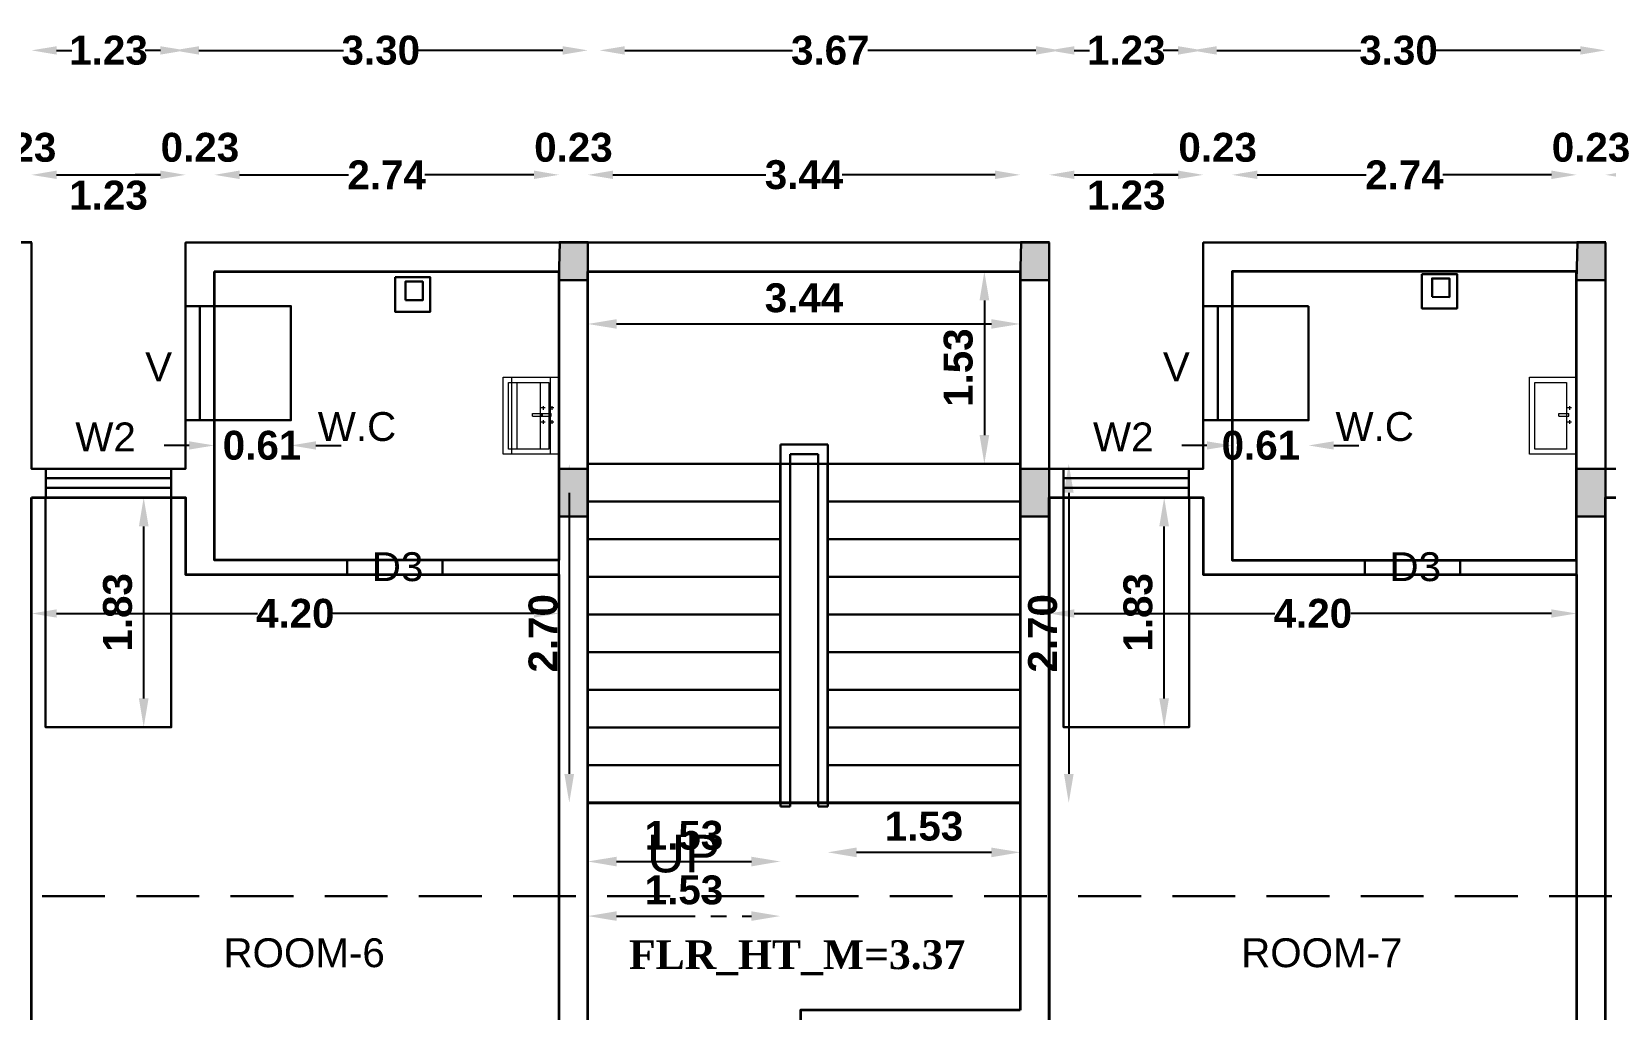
# Model space of a CAD drawing. Header units: metres. Extents: x 515 to 706, y -4 to 163.
# Drawn here: x 653.73 to 666.27, y 99.13 to 106.92 of the extents above; entities that cross this region are included whole.
import ezdxf

# ---------------------------------------------------------------- set-up
doc = ezdxf.new("R2010")
doc.units = ezdxf.units.M
doc.header["$MEASUREMENT"] = 0
doc.linetypes.add('DASHED2', pattern=[0.375, 0.25, -0.125])
doc.linetypes.add('PHANTOM2', pattern=[1.25, 0.625, -0.125, 0.125, -0.125, 0.125, -0.125])
for name, color, linetype, lineweight in [('BLK_3_FLR_1_WASH', 4, 'Continuous', 30), ('BLK_4_FLR_1_BLT_UP_AREA', 140, 'Continuous', 30), ('BLK_4_FLR_1_CARPET_AREA', 22, 'Continuous', 30), ('BLK_4_FLR_1_EXIT_WIDTH_STAIR', 4, 'Continuous', 30), ('BLK_4_FLR_1_STAIR_1', 4, 'Continuous', 30), ('BLK_4_FLR_1_STAIR_1_FLIGHT_1', 4, 'Continuous', 30), ('BLK_4_FLR_1_STAIR_1_FLIGHT_2', 4, 'Continuous', 30), ('BLK_4_FLR_1_STAIR_1_LANDING_1', 4, 'Continuous', 30), ('BLK_4_FLR_1_WATER_CLOSET', 4, 'Continuous', 30), ('furniture', 253, 'Continuous', 15)]:
    doc.layers.add(name, color=color, linetype=linetype, lineweight=lineweight)
for name, color, linetype in [('BLK_4_FLR_1_REGULAR_ROOM_2', 3, 'Continuous'), ('BLK_4_FLR_1_REGULAR_ROOM_3', 3, 'Continuous'), ('BLK_4_FLR_1_REGULAR_ROOM_4', 3, 'Continuous'), ('BLK_4_FLR_1_ROOM_2_LIGHT_VENTILATION_2', 3, 'Continuous'), ('BLK_4_FLR_1_ROOM_4_LIGHT_VENTILATION_2', 3, 'Continuous'), ('TOILET_VENTILATION', 6, 'Continuous')]:
    doc.layers.add(name, color=color, linetype=linetype)
doc.styles.add('ARIAL', font='arialbd.ttf', dxfattribs={"height": 0.23})
doc.styles.add('PDF Swiss721BT-RomanCondensed', font='arial.ttf')
doc.styles.add('tb', font='timesbd.ttf', dxfattribs={"height": 0.3})
doc.styles.add('working', font='arialbd.ttf', dxfattribs={"height": 0.23})
doc.dimstyles.new('new model', dxfattribs={"dimtxt": 0.23, "dimasz": 0.2, "dimexe": 0.1, "dimexo": 0.1, "dimgap": 0, "dimtad": 0, "dimzin": 1, "dimdsep": 46, "dimtxsty": 'working', "dimcen": 0.09, "dimse1": 1, "dimse2": 1, "dimclrd": 256, "dimclrt": 256, "dimadec": 1, "dimazin": 0, "dimtfac": 1, "dimtofl": 0, "dimtmove": 0, "dimatfit": 3, "dimfxl": 0, "dimtolj": 1, "dimtzin": 0, "dimlwd": -1, "dimlwe": -1, "dimarcsym": 0})
doc.dimstyles.new('OPEN SPACE', dxfattribs={"dimtxt": 0.23, "dimasz": 0.23, "dimexe": 0.1875, "dimexo": 0.0625, "dimgap": 0.09, "dimtad": 3, "dimzin": 0, "dimdsep": 46, "dimtxsty": 'ARIAL', "dimcen": 0.09, "dimse1": 1, "dimse2": 1, "dimclrd": 256, "dimclre": 256, "dimadec": 0, "dimazin": 0, "dimtfac": 0.5, "dimtix": 1, "dimtmove": 0, "dimatfit": 3, "dimfxl": 0, "dimtolj": 1, "dimtzin": 0, "dimarcsym": 0})

# ---------------------------------------------------------------- blocks, each defined once
blk = doc.blocks.new('*D143')
at = {"layer": 'Defpoints', "color": 0, "lineweight": 40}
for p in [(655.187, 103.823), (655.797, 103.823), (655.187, 103.622)]:
    blk.add_point(p, dxfattribs=at)
at = {"layer": 'TOILET_VENTILATION'}
for p, q in [((654.987, 103.622), (654.787, 103.622)), ((655.997, 103.622), (656.197, 103.622))]:
    blk.add_line(p, q, dxfattribs=at)
at = {"layer": 'TOILET_VENTILATION', "lineweight": 40}
for points in [[(654.987, 103.655), (654.987, 103.589), (655.187, 103.622)], [(655.997, 103.655), (655.997, 103.589), (655.797, 103.622)]]:
    blk.add_solid(points, dxfattribs=at)
at = {"layer": 'TOILET_VENTILATION', "lineweight": 35, "insert": (655.567, 103.622), "char_height": 0.23, "attachment_point": 5, "style": 'working'}
blk.add_mtext('\\A1;0.61', dxfattribs=at)
blk = doc.blocks.new('*D145')
at = {"layer": 'Defpoints', "color": 0, "lineweight": 40}
for p in [(663.291, 103.823), (663.901, 103.823), (663.901, 103.622)]:
    blk.add_point(p, dxfattribs=at)
at = {"layer": 'TOILET_VENTILATION'}
for p, q in [((663.091, 103.622), (662.891, 103.622)), ((664.101, 103.622), (664.301, 103.622))]:
    blk.add_line(p, q, dxfattribs=at)
at = {"layer": 'TOILET_VENTILATION', "lineweight": 40}
for points in [[(663.091, 103.655), (663.091, 103.589), (663.291, 103.622)], [(664.101, 103.655), (664.101, 103.589), (663.901, 103.622)]]:
    blk.add_solid(points, dxfattribs=at)
at = {"layer": 'TOILET_VENTILATION', "lineweight": 35, "insert": (663.521, 103.622), "char_height": 0.23, "attachment_point": 5, "style": 'working'}
blk.add_mtext('\\A1;0.61', dxfattribs=at)
blk = doc.blocks.new('*D146')
at = {"layer": 'BLK_4_FLR_1_STAIR_1_LANDING_1', "color": 1, "lineweight": -2}
blk.add_line((658.391, 104.59), (661.375, 104.59), dxfattribs=at)
at = {"layer": 'BLK_4_FLR_1_STAIR_1_LANDING_1', "color": 1, "lineweight": 40}
for points in [[(658.391, 104.628), (658.391, 104.552), (658.161, 104.59)], [(661.375, 104.628), (661.375, 104.552), (661.605, 104.59)]]:
    blk.add_solid(points, dxfattribs=at)
at = {"layer": 'Defpoints', "color": 0, "lineweight": 40}
for p in [(658.161, 105.008), (661.605, 105.008), (661.605, 104.59)]:
    blk.add_point(p, dxfattribs=at)
at = {"layer": 'BLK_4_FLR_1_STAIR_1_LANDING_1', "color": 1, "insert": (659.883, 104.797), "char_height": 0.23, "attachment_point": 5, "style": 'ARIAL'}
blk.add_mtext('\\A1;3.44', dxfattribs=at)
blk = doc.blocks.new('*D17')
at = {"layer": 'BLK_4_FLR_1_STAIR_1_FLIGHT_1', "color": 1, "lineweight": -2}
blk.add_line((658.014, 103.245), (658.014, 101.005), dxfattribs=at)
at = {"layer": 'BLK_4_FLR_1_STAIR_1_FLIGHT_1', "color": 1, "lineweight": 40}
for points in [[(657.975, 103.245), (658.052, 103.245), (658.014, 103.475)], [(657.975, 101.005), (658.052, 101.005), (658.014, 100.775)]]:
    blk.add_solid(points, dxfattribs=at)
at = {"layer": 'Defpoints', "color": 0, "lineweight": 40}
for p in [(658.347, 103.475), (658.014, 100.775), (658.347, 100.775)]:
    blk.add_point(p, dxfattribs=at)
at = {"layer": 'BLK_4_FLR_1_STAIR_1_FLIGHT_1', "color": 1, "insert": (657.806, 102.125), "char_height": 0.23, "attachment_point": 5, "rotation": 90, "style": 'ARIAL'}
blk.add_mtext('\\A1;2.70', dxfattribs=at)
blk = doc.blocks.new('*D147')
at = {"layer": 'BLK_4_FLR_1_STAIR_1_FLIGHT_2', "color": 1, "lineweight": -2}
blk.add_line((661.991, 103.245), (661.991, 101.005), dxfattribs=at)
at = {"layer": 'BLK_4_FLR_1_STAIR_1_FLIGHT_2', "color": 1, "lineweight": 40}
for points in [[(661.953, 103.245), (662.03, 103.245), (661.991, 103.475)], [(661.953, 101.005), (662.03, 101.005), (661.991, 100.775)]]:
    blk.add_solid(points, dxfattribs=at)
at = {"layer": 'Defpoints', "color": 0, "lineweight": 40}
for p in [(661.605, 103.475), (661.605, 100.775), (661.991, 100.775)]:
    blk.add_point(p, dxfattribs=at)
at = {"layer": 'BLK_4_FLR_1_STAIR_1_FLIGHT_2', "color": 1, "insert": (661.784, 102.125), "char_height": 0.23, "attachment_point": 5, "rotation": 90, "style": 'ARIAL'}
blk.add_mtext('\\A1;2.70', dxfattribs=at)
blk = doc.blocks.new('*D18')
at = {"layer": 'BLK_4_FLR_1_STAIR_1_FLIGHT_1', "color": 2, "lineweight": -2}
blk.add_line((658.391, 100.307), (659.464, 100.307), dxfattribs=at)
at = {"layer": 'BLK_4_FLR_1_STAIR_1_FLIGHT_1', "color": 2, "lineweight": 40}
for points in [[(658.391, 100.345), (658.391, 100.268), (658.161, 100.307)], [(659.464, 100.345), (659.464, 100.268), (659.694, 100.307)]]:
    blk.add_solid(points, dxfattribs=at)
at = {"layer": 'Defpoints', "color": 0, "lineweight": 40}
for p in [(658.161, 100.775), (659.694, 100.775), (659.694, 100.307)]:
    blk.add_point(p, dxfattribs=at)
at = {"layer": 'BLK_4_FLR_1_STAIR_1_FLIGHT_1', "color": 2, "insert": (658.927, 100.514), "char_height": 0.23, "attachment_point": 5, "style": 'ARIAL'}
blk.add_mtext('\\A1;1.53', dxfattribs=at)
blk = doc.blocks.new('*D19')
at = {"layer": 'BLK_4_FLR_1_STAIR_1_FLIGHT_2', "color": 2, "lineweight": -2}
blk.add_line((660.301, 100.38), (661.375, 100.38), dxfattribs=at)
at = {"layer": 'BLK_4_FLR_1_STAIR_1_FLIGHT_2', "color": 2, "lineweight": 40}
for points in [[(660.301, 100.418), (660.301, 100.341), (660.071, 100.38)], [(661.375, 100.418), (661.375, 100.341), (661.605, 100.38)]]:
    blk.add_solid(points, dxfattribs=at)
at = {"layer": 'Defpoints', "color": 0, "lineweight": 40}
for p in [(660.071, 100.775), (661.605, 100.775), (661.605, 100.38)]:
    blk.add_point(p, dxfattribs=at)
at = {"layer": 'BLK_4_FLR_1_STAIR_1_FLIGHT_2', "color": 2, "insert": (660.838, 100.587), "char_height": 0.23, "attachment_point": 5, "style": 'ARIAL'}
blk.add_mtext('\\A1;1.53', dxfattribs=at)
blk = doc.blocks.new('*D20')
at = {"layer": 'BLK_4_FLR_1_EXIT_WIDTH_STAIR', "color": 1, "linetype": 'PHANTOM2', "lineweight": -2}
blk.add_line((658.391, 99.872), (659.464, 99.872), dxfattribs=at)
at = {"layer": 'BLK_4_FLR_1_EXIT_WIDTH_STAIR', "color": 1, "lineweight": 40}
for points in [[(658.391, 99.91), (658.391, 99.834), (658.161, 99.872)], [(659.464, 99.91), (659.464, 99.834), (659.694, 99.872)]]:
    blk.add_solid(points, dxfattribs=at)
at = {"layer": 'Defpoints', "color": 0, "lineweight": 40}
for p in [(658.161, 100.775), (659.694, 100.775), (659.694, 99.872)]:
    blk.add_point(p, dxfattribs=at)
at = {"layer": 'BLK_4_FLR_1_EXIT_WIDTH_STAIR', "color": 1, "lineweight": 30, "insert": (658.927, 100.079), "char_height": 0.23, "attachment_point": 5, "style": 'ARIAL'}
blk.add_mtext('\\A1;1.53', dxfattribs=at)
blk = doc.blocks.new('*D21')
at = {"layer": 'BLK_4_FLR_1_STAIR_1_LANDING_1', "color": 2, "lineweight": -2}
blk.add_line((661.319, 104.778), (661.319, 103.705), dxfattribs=at)
at = {"layer": 'BLK_4_FLR_1_STAIR_1_LANDING_1', "color": 2, "lineweight": 40}
for points in [[(661.281, 104.778), (661.358, 104.778), (661.319, 105.008)], [(661.281, 103.705), (661.358, 103.705), (661.319, 103.475)]]:
    blk.add_solid(points, dxfattribs=at)
at = {"layer": 'Defpoints', "color": 0, "lineweight": 40}
for p in [(661.605, 105.008), (661.319, 103.475), (661.605, 103.475)]:
    blk.add_point(p, dxfattribs=at)
at = {"layer": 'BLK_4_FLR_1_STAIR_1_LANDING_1', "color": 2, "insert": (661.112, 104.242), "char_height": 0.23, "attachment_point": 5, "rotation": 90, "style": 'ARIAL'}
blk.add_mtext('\\A1;1.53', dxfattribs=at)
blk = doc.blocks.new('*D154')
at = {"layer": 'BLK_4_FLR_1_ROOM_2_LIGHT_VENTILATION_2', "lineweight": -2}
blk.add_line((654.625, 101.607), (654.625, 102.977), dxfattribs=at)
at = {"layer": 'BLK_4_FLR_1_ROOM_2_LIGHT_VENTILATION_2', "lineweight": 40}
for points in [[(654.587, 102.977), (654.664, 102.977), (654.625, 103.207)], [(654.587, 101.607), (654.664, 101.607), (654.625, 101.377)]]:
    blk.add_solid(points, dxfattribs=at)
at = {"layer": 'Defpoints', "color": 0, "lineweight": 40}
for p in [(654.625, 103.207), (654.844, 103.207), (654.844, 101.377)]:
    blk.add_point(p, dxfattribs=at)
at = {"layer": 'BLK_4_FLR_1_ROOM_2_LIGHT_VENTILATION_2', "color": 0, "lineweight": 30, "insert": (654.418, 102.292), "char_height": 0.23, "attachment_point": 5, "rotation": 90, "style": 'ARIAL'}
blk.add_mtext('\\A1;1.83', dxfattribs=at)
blk = doc.blocks.new('*D158')
at = {"layer": 'BLK_4_FLR_1_ROOM_4_LIGHT_VENTILATION_2', "lineweight": -2}
blk.add_line((662.751, 101.607), (662.751, 102.977), dxfattribs=at)
at = {"layer": 'BLK_4_FLR_1_ROOM_4_LIGHT_VENTILATION_2', "lineweight": 40}
for points in [[(662.712, 102.977), (662.789, 102.977), (662.751, 103.207)], [(662.712, 101.607), (662.789, 101.607), (662.751, 101.377)]]:
    blk.add_solid(points, dxfattribs=at)
at = {"layer": 'Defpoints', "color": 0, "lineweight": 40}
for p in [(662.751, 103.207), (662.95, 103.207), (662.95, 101.377)]:
    blk.add_point(p, dxfattribs=at)
at = {"layer": 'BLK_4_FLR_1_ROOM_4_LIGHT_VENTILATION_2', "color": 0, "lineweight": 30, "insert": (662.543, 102.292), "char_height": 0.23, "attachment_point": 5, "rotation": 90, "style": 'ARIAL'}
blk.add_mtext('\\A1;1.83', dxfattribs=at)
blk = doc.blocks.new('zw$B53F')
at = {"layer": 'furniture', "ltscale": 0.5}
for p, q in [((25.7, 17.98), (0, 15.69)), ((27.09, 2.29), (25.7, 17.98)), ((0, 15.69), (1.4, 0)), ((24.29, 14.4), (2.02, 12.42)), ((2.02, 12.42), (2.95, 1.86)), ((11.55, 14.34), (10.37, 14.23)), ((10.9, 14.92), (11.02, 13.65)), ((12.95, 14.23), (13.8, 14.3)), ((13.24, 10.9), (12.95, 14.23)), ((13.24, 10.9), (14.1, 10.98)), ((14.1, 10.98), (13.8, 14.3)), ((16.26, 14.76), (15.09, 14.65)), ((15.62, 15.34), (15.73, 14.06)), ((25.23, 3.84), (24.29, 14.4)), ((1.4, 0), (27.09, 2.29)), ((2.95, 1.86), (25.23, 3.84))]:
    blk.add_line(p, q, dxfattribs=at)
blk = doc.blocks.new('*D323')
for p, q in [((653.302, 105.778), (653.102, 105.778)), ((653.932, 105.778), (654.132, 105.778))]:
    blk.add_line(p, q)
at = {"lineweight": 40}
for points in [[(653.302, 105.812), (653.302, 105.745), (653.502, 105.778)], [(653.932, 105.812), (653.932, 105.745), (653.732, 105.778)]]:
    blk.add_solid(points, dxfattribs=at)
at = {"layer": 'Defpoints', "color": 0, "lineweight": 40}
for p in [(653.732, 105.778), (653.732, 105.335), (653.502, 105.105)]:
    blk.add_point(p, dxfattribs=at)
at = {"lineweight": 30, "insert": (653.617, 105.996), "char_height": 0.23, "attachment_point": 5, "style": 'working'}
blk.add_mtext('\\A1;0.23', dxfattribs=at)
blk = doc.blocks.new('*D324')
for p, q in [((658.362, 105.778), (659.58, 105.778)), ((661.405, 105.778), (660.186, 105.778))]:
    blk.add_line(p, q)
at = {"lineweight": 40}
for points in [[(658.362, 105.812), (658.362, 105.745), (658.162, 105.778)], [(661.405, 105.812), (661.405, 105.745), (661.605, 105.778)]]:
    blk.add_solid(points, dxfattribs=at)
at = {"layer": 'Defpoints', "color": 0, "lineweight": 40}
for p in [(661.605, 105.778), (658.162, 105.335), (661.605, 105.008)]:
    blk.add_point(p, dxfattribs=at)
at = {"lineweight": 30, "insert": (659.883, 105.778), "char_height": 0.23, "attachment_point": 5, "style": 'working'}
blk.add_mtext('\\A1;3.44', dxfattribs=at)
blk = doc.blocks.new('*D327')
for p, q in [((657.732, 105.778), (657.532, 105.778)), ((658.362, 105.778), (658.562, 105.778))]:
    blk.add_line(p, q)
at = {"lineweight": 40}
for points in [[(657.732, 105.812), (657.732, 105.745), (657.932, 105.778)], [(658.362, 105.812), (658.362, 105.745), (658.162, 105.778)]]:
    blk.add_solid(points, dxfattribs=at)
at = {"layer": 'Defpoints', "color": 0, "lineweight": 40}
for p in [(658.162, 105.778), (658.162, 105.335), (657.932, 105.105)]:
    blk.add_point(p, dxfattribs=at)
at = {"lineweight": 30, "insert": (658.047, 105.996), "char_height": 0.23, "attachment_point": 5, "style": 'working'}
blk.add_mtext('\\A1;0.23', dxfattribs=at)
blk = doc.blocks.new('*D328')
for p, q in [((658.455, 106.77), (659.792, 106.77)), ((661.729, 106.77), (660.391, 106.77))]:
    blk.add_line(p, q)
at = {"lineweight": 40}
for points in [[(658.455, 106.803), (658.455, 106.736), (658.255, 106.77)], [(661.729, 106.803), (661.729, 106.736), (661.929, 106.77)]]:
    blk.add_solid(points, dxfattribs=at)
at = {"layer": 'Defpoints', "color": 0, "lineweight": 40}
for p in [(661.929, 106.77), (658.255, 105.613), (661.929, 105.613)]:
    blk.add_point(p, dxfattribs=at)
at = {"lineweight": 30, "insert": (660.092, 106.77), "char_height": 0.23, "attachment_point": 5, "style": 'working'}
blk.add_mtext('\\A1;3.67', dxfattribs=at)
blk = doc.blocks.new('*D329')
blk.add_line((653.932, 105.778), (654.758, 105.778))
at = {"lineweight": 40}
for points in [[(653.932, 105.812), (653.932, 105.745), (653.732, 105.778)], [(654.758, 105.812), (654.758, 105.745), (654.958, 105.778)]]:
    blk.add_solid(points, dxfattribs=at)
at = {"layer": 'Defpoints', "color": 0, "lineweight": 40}
for p in [(654.958, 105.778), (653.732, 105.335), (654.958, 105.238)]:
    blk.add_point(p, dxfattribs=at)
at = {"lineweight": 30, "insert": (654.345, 105.615), "char_height": 0.23, "attachment_point": 5, "style": 'working'}
blk.add_mtext('\\A1;1.23', dxfattribs=at)
blk = doc.blocks.new('*D330')
for p, q in [((654.758, 105.778), (654.558, 105.778)), ((655.388, 105.778), (655.588, 105.778))]:
    blk.add_line(p, q)
at = {"lineweight": 40}
for points in [[(654.758, 105.812), (654.758, 105.745), (654.958, 105.778)], [(655.388, 105.812), (655.388, 105.745), (655.188, 105.778)]]:
    blk.add_solid(points, dxfattribs=at)
at = {"layer": 'Defpoints', "color": 0, "lineweight": 40}
for p in [(655.188, 105.778), (654.958, 105.335), (655.188, 105.105)]:
    blk.add_point(p, dxfattribs=at)
at = {"lineweight": 30, "insert": (655.073, 105.996), "char_height": 0.23, "attachment_point": 5, "style": 'working'}
blk.add_mtext('\\A1;0.23', dxfattribs=at)
blk = doc.blocks.new('*D331')
for p, q in [((655.388, 105.778), (656.255, 105.778)), ((657.732, 105.778), (656.865, 105.778))]:
    blk.add_line(p, q)
at = {"lineweight": 40}
for points in [[(655.388, 105.812), (655.388, 105.745), (655.188, 105.778)], [(657.732, 105.812), (657.732, 105.745), (657.932, 105.778)]]:
    blk.add_solid(points, dxfattribs=at)
at = {"layer": 'Defpoints', "color": 0, "lineweight": 40}
for p in [(657.932, 105.778), (657.932, 105.105), (655.188, 105.008)]:
    blk.add_point(p, dxfattribs=at)
at = {"lineweight": 30, "insert": (656.56, 105.778), "char_height": 0.23, "attachment_point": 5, "style": 'working'}
blk.add_mtext('\\A1;2.74', dxfattribs=at)
blk = doc.blocks.new('*D332')
for p, q in [((653.932, 106.77), (654.052, 106.77)), ((654.758, 106.77), (654.638, 106.77))]:
    blk.add_line(p, q)
at = {"lineweight": 40}
for points in [[(653.932, 106.803), (653.932, 106.736), (653.732, 106.77)], [(654.758, 106.803), (654.758, 106.736), (654.958, 106.77)]]:
    blk.add_solid(points, dxfattribs=at)
at = {"layer": 'Defpoints', "color": 0, "lineweight": 40}
for p in [(653.732, 106.77), (653.732, 103.811), (654.958, 103.811)]:
    blk.add_point(p, dxfattribs=at)
at = {"lineweight": 30, "insert": (654.345, 106.77), "char_height": 0.23, "attachment_point": 5, "style": 'working'}
blk.add_mtext('\\A1;1.23', dxfattribs=at)
blk = doc.blocks.new('*D333')
for p, q in [((655.065, 106.77), (656.215, 106.77)), ((657.962, 106.77), (656.812, 106.77))]:
    blk.add_line(p, q)
at = {"lineweight": 40}
for points in [[(655.065, 106.803), (655.065, 106.736), (654.865, 106.77)], [(657.962, 106.803), (657.962, 106.736), (658.162, 106.77)]]:
    blk.add_solid(points, dxfattribs=at)
at = {"layer": 'Defpoints', "color": 0, "lineweight": 40}
for p in [(658.162, 106.77), (654.865, 105.613), (658.162, 105.613)]:
    blk.add_point(p, dxfattribs=at)
at = {"lineweight": 30, "insert": (656.513, 106.77), "char_height": 0.23, "attachment_point": 5, "style": 'working'}
blk.add_mtext('\\A1;3.30', dxfattribs=at)
blk = doc.blocks.new('*D687')
for p, q in [((653.932, 102.283), (655.53, 102.283)), ((657.732, 102.283), (656.133, 102.283))]:
    blk.add_line(p, q)
at = {"lineweight": 40}
for points in [[(653.932, 102.316), (653.932, 102.25), (653.732, 102.283)], [(657.732, 102.316), (657.732, 102.25), (657.932, 102.283)]]:
    blk.add_solid(points, dxfattribs=at)
at = {"layer": 'Defpoints', "color": 0, "lineweight": 40}
for p in [(653.732, 102.593), (657.932, 102.593), (653.732, 102.283)]:
    blk.add_point(p, dxfattribs=at)
at = {"lineweight": 30, "insert": (655.832, 102.283), "char_height": 0.23, "attachment_point": 5, "rotation": 0, "style": 'working'}
blk.add_mtext('\\A1;4.20', dxfattribs=at)
blk = doc.blocks.new('*D334')
blk.add_line((662.035, 105.778), (662.862, 105.778))
at = {"lineweight": 40}
for points in [[(662.035, 105.812), (662.035, 105.745), (661.835, 105.778)], [(662.862, 105.812), (662.862, 105.745), (663.062, 105.778)]]:
    blk.add_solid(points, dxfattribs=at)
at = {"layer": 'Defpoints', "color": 0, "lineweight": 40}
for p in [(663.062, 105.778), (661.835, 105.335), (663.062, 105.238)]:
    blk.add_point(p, dxfattribs=at)
at = {"lineweight": 30, "insert": (662.449, 105.615), "char_height": 0.23, "attachment_point": 5, "style": 'working'}
blk.add_mtext('\\A1;1.23', dxfattribs=at)
blk = doc.blocks.new('*D335')
for p, q in [((662.862, 105.778), (662.662, 105.778)), ((663.492, 105.778), (663.692, 105.778))]:
    blk.add_line(p, q)
at = {"lineweight": 40}
for points in [[(662.862, 105.812), (662.862, 105.745), (663.062, 105.778)], [(663.492, 105.812), (663.492, 105.745), (663.292, 105.778)]]:
    blk.add_solid(points, dxfattribs=at)
at = {"layer": 'Defpoints', "color": 0, "lineweight": 40}
for p in [(663.292, 105.778), (663.062, 105.335), (663.292, 105.105)]:
    blk.add_point(p, dxfattribs=at)
at = {"lineweight": 30, "insert": (663.177, 105.996), "char_height": 0.23, "attachment_point": 5, "style": 'working'}
blk.add_mtext('\\A1;0.23', dxfattribs=at)
blk = doc.blocks.new('*D336')
for p, q in [((663.492, 105.778), (664.359, 105.778)), ((665.835, 105.778), (664.969, 105.778))]:
    blk.add_line(p, q)
at = {"lineweight": 40}
for points in [[(663.492, 105.812), (663.492, 105.745), (663.292, 105.778)], [(665.835, 105.812), (665.835, 105.745), (666.035, 105.778)]]:
    blk.add_solid(points, dxfattribs=at)
at = {"layer": 'Defpoints', "color": 0, "lineweight": 40}
for p in [(666.035, 105.778), (666.035, 105.105), (663.292, 105.008)]:
    blk.add_point(p, dxfattribs=at)
at = {"lineweight": 30, "insert": (664.664, 105.778), "char_height": 0.23, "attachment_point": 5, "style": 'working'}
blk.add_mtext('\\A1;2.74', dxfattribs=at)
blk = doc.blocks.new('*D337')
for p, q in [((665.835, 105.778), (665.635, 105.778)), ((666.465, 105.778), (666.665, 105.778))]:
    blk.add_line(p, q)
at = {"lineweight": 40}
for points in [[(665.835, 105.812), (665.835, 105.745), (666.035, 105.778)], [(666.465, 105.812), (666.465, 105.745), (666.265, 105.778)]]:
    blk.add_solid(points, dxfattribs=at)
at = {"layer": 'Defpoints', "color": 0, "lineweight": 40}
for p in [(666.265, 105.778), (666.265, 105.335), (666.035, 105.105)]:
    blk.add_point(p, dxfattribs=at)
at = {"lineweight": 30, "insert": (666.15, 105.996), "char_height": 0.23, "attachment_point": 5, "style": 'working'}
blk.add_mtext('\\A1;0.23', dxfattribs=at)
blk = doc.blocks.new('*D338')
for p, q in [((662.035, 106.77), (662.156, 106.77)), ((662.862, 106.77), (662.742, 106.77))]:
    blk.add_line(p, q)
at = {"lineweight": 40}
for points in [[(662.035, 106.803), (662.035, 106.736), (661.835, 106.77)], [(662.862, 106.803), (662.862, 106.736), (663.062, 106.77)]]:
    blk.add_solid(points, dxfattribs=at)
at = {"layer": 'Defpoints', "color": 0, "lineweight": 40}
for p in [(661.835, 106.77), (661.835, 103.811), (663.062, 103.811)]:
    blk.add_point(p, dxfattribs=at)
at = {"lineweight": 30, "insert": (662.449, 106.77), "char_height": 0.23, "attachment_point": 5, "style": 'working'}
blk.add_mtext('\\A1;1.23', dxfattribs=at)
blk = doc.blocks.new('*D339')
for p, q in [((663.169, 106.77), (664.318, 106.77)), ((666.065, 106.77), (664.916, 106.77))]:
    blk.add_line(p, q)
at = {"lineweight": 40}
for points in [[(663.169, 106.803), (663.169, 106.736), (662.969, 106.77)], [(666.065, 106.803), (666.065, 106.736), (666.265, 106.77)]]:
    blk.add_solid(points, dxfattribs=at)
at = {"layer": 'Defpoints', "color": 0, "lineweight": 40}
for p in [(666.265, 106.77), (662.969, 105.613), (666.265, 105.613)]:
    blk.add_point(p, dxfattribs=at)
at = {"lineweight": 30, "insert": (664.617, 106.77), "char_height": 0.23, "attachment_point": 5, "style": 'working'}
blk.add_mtext('\\A1;3.30', dxfattribs=at)
blk = doc.blocks.new('*D688')
for p, q in [((662.035, 102.283), (663.633, 102.283)), ((665.835, 102.283), (664.237, 102.283))]:
    blk.add_line(p, q)
at = {"lineweight": 40}
for points in [[(662.035, 102.316), (662.035, 102.25), (661.835, 102.283)], [(665.835, 102.316), (665.835, 102.25), (666.035, 102.283)]]:
    blk.add_solid(points, dxfattribs=at)
at = {"layer": 'Defpoints', "color": 0, "lineweight": 40}
for p in [(661.835, 102.593), (666.035, 102.593), (661.835, 102.283)]:
    blk.add_point(p, dxfattribs=at)
at = {"lineweight": 30, "insert": (663.935, 102.283), "char_height": 0.23, "attachment_point": 5, "rotation": 0, "style": 'working'}
blk.add_mtext('\\A1;4.20', dxfattribs=at)
blk = doc.blocks.new('*D340')
blk.add_line((666.465, 105.778), (667.292, 105.778))
at = {"lineweight": 40}
for points in [[(666.465, 105.812), (666.465, 105.745), (666.265, 105.778)], [(667.292, 105.812), (667.292, 105.745), (667.492, 105.778)]]:
    blk.add_solid(points, dxfattribs=at)
at = {"layer": 'Defpoints', "color": 0, "lineweight": 40}
for p in [(667.492, 105.778), (666.265, 105.335), (667.492, 105.238)]:
    blk.add_point(p, dxfattribs=at)
at = {"lineweight": 30, "insert": (666.879, 105.615), "char_height": 0.23, "attachment_point": 5, "style": 'working'}
blk.add_mtext('\\A1;1.23', dxfattribs=at)

msp = doc.modelspace()

# ---------------------------------------------------------------- hatches: boundary and pattern name
at = {"lineweight": 30}
h = msp.add_hatch(color=256, dxfattribs=at)
h.dxf.hatch_style = 1
h.paths.add_polyline_path([(658.16156, 105.23844), (658.16156, 104.93844), (657.93156, 104.93844), (657.93794, 105.23844)])
h = msp.add_hatch(color=256, dxfattribs=at)
h.dxf.hatch_style = 1
h.paths.add_polyline_path([(661.83525, 105.23844), (661.83525, 104.93844), (661.60525, 104.93844), (661.61164, 105.23844)])
h = msp.add_hatch(color=256, dxfattribs=at)
h.dxf.hatch_style = 1
h.paths.add_polyline_path([(666.26525, 105.23844), (666.26525, 104.93844), (666.03525, 104.93844), (666.04164, 105.23844)])
h = msp.add_hatch(color=256, dxfattribs=at)
h.dxf.hatch_style = 1
h.paths.add_polyline_path([(658.16156, 103.43677), (658.16156, 103.05677), (657.93156, 103.05677), (657.93156, 103.43677)])
h = msp.add_hatch(color=256, dxfattribs=at)
h.dxf.hatch_style = 1
h.paths.add_polyline_path([(661.83525, 103.43677), (661.83525, 103.05677), (661.60525, 103.05677), (661.60525, 103.43677)])
h = msp.add_hatch(color=256, dxfattribs=at)
h.dxf.hatch_style = 1
h.paths.add_polyline_path([(666.26525, 103.43677), (666.26525, 103.05677), (666.03525, 103.05677), (666.03525, 103.43677)])

# ---------------------------------------------------------------- linework, layer by layer
at = {"lineweight": 30, "ltscale": 0.125}
for p, q in [((653.50345, 105.24177), (653.73345, 105.24177)), ((653.73345, 105.24177), (653.50345, 105.24177)), ((653.73156, 105.23844), (653.73156, 103.43677)), ((658.16156, 105.23844), (654.95822, 105.23844)), ((654.95822, 105.23844), (654.95822, 103.43677)), ((657.93345, 105.24177), (658.16345, 105.24177)), ((658.16345, 105.24177), (657.93345, 105.24177)), ((661.60715, 105.24177), (661.83715, 105.24177)), ((661.83715, 105.24177), (661.60715, 105.24177)), ((661.83525, 105.23844), (661.83525, 97.40344)), ((661.83525, 105.23844), (661.83525, 103.43677)), ((666.26525, 105.23844), (663.06192, 105.23844)), ((663.06192, 105.23844), (663.06192, 103.43677)), ((666.03715, 105.24177), (666.26715, 105.24177)), ((666.26715, 105.24177), (666.03715, 105.24177)), ((666.26525, 105.23844), (666.26525, 103.43677)), ((666.26525, 105.23844), (666.26525, 103.43677)), ((666.26525, 105.23844), (666.26525, 103.43677)), ((657.93156, 105.00844), (655.18822, 105.00844)), ((655.18822, 105.00844), (655.18822, 103.20677)), ((657.93156, 105.00844), (657.93156, 102.70844)), ((657.93156, 105.00844), (657.93156, 102.70844)), ((657.93156, 105.00844), (657.93156, 97.40344)), ((658.16156, 105.00844), (658.16156, 97.17344)), ((661.60525, 105.00844), (661.60525, 99.13233)), ((666.03525, 105.00844), (663.29192, 105.00844)), ((663.29192, 105.00844), (663.29192, 103.20677)), ((666.03525, 105.00844), (666.03525, 102.70844)), ((666.03525, 105.00844), (666.03525, 97.40344)), ((655.18822, 104.73265), (654.95822, 104.73265)), ((655.07322, 104.73265), (655.07322, 103.82265)), ((663.29192, 104.73265), (663.06192, 104.73265)), ((663.17692, 104.73265), (663.17692, 103.82265)), ((655.18822, 103.82265), (654.95822, 103.82265)), ((663.29192, 103.82265), (663.06192, 103.82265)), ((654.95822, 103.43677), (653.73156, 103.43677)), ((653.84489, 103.20677), (653.84489, 103.43677)), ((653.84489, 103.20677), (653.84489, 103.43677)), ((654.84489, 103.20677), (654.84489, 103.43677)), ((663.06192, 103.43677), (661.83525, 103.43677)), ((661.94859, 103.20677), (661.94859, 103.43677)), ((662.94859, 103.20677), (662.94859, 103.43677)), ((654.84489, 103.3601), (653.84489, 103.3601)), ((654.84489, 103.28344), (653.84489, 103.28344)), ((662.94859, 103.3601), (661.94859, 103.3601)), ((662.94859, 103.28344), (661.94859, 103.28344)), ((653.73156, 103.20677), (653.73156, 97.40344)), ((654.95822, 103.20677), (653.73156, 103.20677)), ((654.95822, 103.20677), (654.95822, 102.59344)), ((661.83525, 103.20677), (661.83525, 97.68677)), ((663.06192, 103.20677), (661.83525, 103.20677)), ((663.06192, 103.20677), (663.06192, 102.59344)), ((656.24489, 102.70844), (655.18822, 102.70844)), ((656.24489, 102.70844), (656.24489, 102.59344)), ((657.93156, 102.70844), (657.00489, 102.70844)), ((657.00489, 102.70844), (657.00489, 102.59344)), ((664.34859, 102.70844), (663.29192, 102.70844)), ((664.34859, 102.70844), (664.34859, 102.59344)), ((666.03525, 102.70844), (665.10859, 102.70844)), ((665.10859, 102.70844), (665.10859, 102.59344)), ((656.24489, 102.59344), (654.95822, 102.59344)), ((657.93156, 102.59344), (657.00489, 102.59344)), ((657.93156, 102.59344), (657.93156, 97.40344)), ((657.93156, 102.59344), (657.93156, 97.40344)), ((664.34859, 102.59344), (663.06192, 102.59344)), ((666.03525, 102.59344), (665.10859, 102.59344)), ((666.03525, 102.59344), (666.03525, 97.40344))]:
    msp.add_line(p, q, dxfattribs=at)
at = {"lineweight": 30}
for p, q in [((658.16156, 105.23844), (661.83525, 105.23844)), ((658.16156, 105.00844), (661.60525, 105.00844)), ((659.69489, 103.62844), (659.69489, 100.74492)), ((659.69489, 103.62844), (660.07192, 103.62844)), ((659.77156, 103.55177), (659.77156, 100.74492)), ((659.77156, 103.55177), (659.99525, 103.55177)), ((659.99525, 103.55177), (659.99525, 100.74492)), ((660.07192, 103.62844), (660.07192, 100.74492)), ((658.16156, 103.4751), (659.69489, 103.4751)), ((660.07192, 103.4751), (661.60525, 103.4751)), ((655.18822, 103.20677), (655.18822, 102.70844)), ((658.16156, 103.1751), (659.69489, 103.1751)), ((660.07192, 103.1751), (661.60525, 103.1751)), ((663.29192, 103.20677), (663.29192, 102.70844)), ((658.16156, 102.8751), (659.69489, 102.8751)), ((660.07192, 102.8751), (661.60525, 102.8751)), ((658.16156, 102.5751), (659.69489, 102.5751)), ((660.07192, 102.5751), (661.60525, 102.5751)), ((658.16156, 102.2751), (659.69489, 102.2751)), ((660.07192, 102.2751), (661.60525, 102.2751)), ((658.16156, 101.9751), (659.69489, 101.9751)), ((660.07192, 101.9751), (661.60525, 101.9751)), ((658.16156, 101.6751), (659.69489, 101.6751)), ((660.07192, 101.6751), (661.60525, 101.6751)), ((658.16156, 101.3751), (659.69489, 101.3751)), ((660.07192, 101.3751), (661.60525, 101.3751)), ((658.16156, 101.0751), (659.69489, 101.0751)), ((660.07192, 101.0751), (661.60525, 101.0751)), ((658.16156, 100.7751), (659.69489, 100.7751)), ((660.07192, 100.7751), (661.60525, 100.7751)), ((659.77156, 100.74492), (659.69489, 100.74492)), ((659.99525, 100.74492), (660.07192, 100.74492))]:
    msp.add_line(p, q, dxfattribs=at)
at = {"linetype": 'DASHED2', "lineweight": 30, "ltscale": 2}
msp.add_line((647.8167, 100.03111), (673.43918, 100.03111), dxfattribs=at)
at = {"lineweight": 30}
for points in [[(658.16156, 105.23844), (658.16156, 104.93844), (657.93156, 104.93844), (657.93794, 105.23844)], [(661.83525, 105.23844), (661.83525, 104.93844), (661.60525, 104.93844), (661.61164, 105.23844)], [(666.26525, 105.23844), (666.26525, 104.93844), (666.03525, 104.93844), (666.04164, 105.23844)], [(658.16156, 103.43677), (658.16156, 103.05677), (657.93156, 103.05677), (657.93156, 103.43677)], [(661.83525, 103.43677), (661.83525, 103.05677), (661.60525, 103.05677), (661.60525, 103.43677)], [(666.26525, 103.43677), (666.26525, 103.05677), (666.03525, 103.05677), (666.03525, 103.43677)]]:
    msp.add_lwpolyline(points, close=True, dxfattribs=at)
at = {"layer": 'BLK_3_FLR_1_WASH', "color": 55, "lineweight": 30}
for points in [[(656.62724, 104.96185), (656.90747, 104.96185), (656.90747, 104.68788), (656.62724, 104.68788)], [(664.80287, 104.98764), (665.08309, 104.98764), (665.08309, 104.71368), (664.80287, 104.71368)]]:
    msp.add_lwpolyline(points, close=True, dxfattribs=at)
at = {"layer": 'BLK_3_FLR_1_WASH', "color": 60, "lineweight": 30}
for points in [[(656.70855, 104.77901), (656.84655, 104.77858), (656.84702, 104.9271), (656.70901, 104.92753)], [(664.88417, 104.80481), (665.02218, 104.80438), (665.02264, 104.95289), (664.88464, 104.95332)]]:
    msp.add_lwpolyline(points, close=True, dxfattribs=at)
at = {"layer": 'BLK_4_FLR_1_BLT_UP_AREA', "color": 14, "lineweight": 30}
msp.add_lwpolyline([(670.69504, 105.23845), (670.69504, 95.42345), (649.06945, 95.42345), (649.07134, 103.43679), (650.52801, 103.43679), (650.52801, 105.23845), (653.73134, 105.23845), (653.73134, 103.43679), (654.95801, 103.43679), (654.95801, 105.23845), (661.83504, 105.23845), (661.83504, 103.43679), (663.06171, 103.43679), (663.06171, 105.23845), (666.26504, 105.23845), (666.26504, 103.43679), (667.49171, 103.43679), (667.49171, 105.23845)], close=True, dxfattribs=at)
at = {"layer": 'BLK_4_FLR_1_CARPET_AREA', "color": 14, "lineweight": 35}
for points in [[(655.18822, 105.00844), (657.93156, 105.00844), (657.93156, 102.70844), (655.18822, 102.70844)], [(658.16156, 105.00844), (661.60525, 105.00844), (661.60525, 100.7751), (658.16156, 100.7751)], [(666.03525, 105.00844), (663.29192, 105.00844), (663.29192, 102.70844), (666.03525, 102.70844)], [(653.73156, 103.20677), (654.95822, 103.20677), (654.95822, 102.59344), (657.93156, 102.59344), (657.93156, 97.40344), (653.73156, 97.40344)], [(661.83525, 103.20677), (663.06192, 103.20677), (663.06192, 102.59344), (666.03525, 102.59344), (666.03525, 97.40344), (661.83525, 97.40344)], [(666.26525, 103.20677), (667.49192, 103.20677), (667.49192, 102.59344), (670.46525, 102.59344), (670.46525, 97.40344), (666.26525, 97.40344)], [(661.60525, 99.12233), (659.85525, 99.12233), (659.88125, 97.17344), (658.16156, 97.17344), (658.16093, 100.77517), (661.60525, 100.77517)]]:
    msp.add_lwpolyline(points, close=True, dxfattribs=at)
at = {"layer": 'BLK_4_FLR_1_REGULAR_ROOM_2', "color": 2, "lineweight": 30}
msp.add_lwpolyline([(653.73081, 103.20682), (654.95748, 103.20682), (654.95748, 102.59349), (657.93081, 102.59349), (657.93081, 97.40349), (653.73081, 97.40349)], close=True, dxfattribs=at)
at = {"layer": 'BLK_4_FLR_1_REGULAR_ROOM_3', "color": 2, "lineweight": 30}
msp.add_lwpolyline([(666.26451, 103.20682), (667.49118, 103.20682), (667.49118, 102.59349), (670.46651, 102.59349), (670.46651, 97.40349), (666.26451, 97.40349)], close=True, dxfattribs=at)
at = {"layer": 'BLK_4_FLR_1_REGULAR_ROOM_4', "color": 2, "lineweight": 30}
msp.add_lwpolyline([(661.83651, 103.20682), (663.06318, 103.20682), (663.06318, 102.59349), (666.03651, 102.59349), (666.03651, 97.40349), (661.83651, 97.40349)], close=True, dxfattribs=at)
at = {"layer": 'BLK_4_FLR_1_ROOM_2_LIGHT_VENTILATION_2', "color": 3, "lineweight": 30}
msp.add_lwpolyline([(653.84415, 103.20682), (653.84415, 101.37682), (654.84415, 101.37682), (654.84415, 103.20682), (653.84415, 103.20682)], dxfattribs=at)
at = {"layer": 'BLK_4_FLR_1_ROOM_4_LIGHT_VENTILATION_2', "color": 3, "lineweight": 30}
msp.add_lwpolyline([(661.94985, 103.20682), (661.94985, 101.37682), (662.94985, 101.37682), (662.94985, 103.20682), (661.94985, 103.20682)], dxfattribs=at)
at = {"layer": 'BLK_4_FLR_1_STAIR_1', "color": 1, "lineweight": 30}
msp.add_lwpolyline([(658.16081, 105.00849), (661.60451, 105.00849), (661.60451, 100.77516), (658.16081, 100.77516)], close=True, dxfattribs=at)
at = {"layer": 'BLK_4_FLR_1_STAIR_1_FLIGHT_1', "color": 7}
for p, q in [((658.16081, 103.47516), (659.69415, 103.47516)), ((658.16081, 103.17516), (659.69415, 103.17516)), ((658.16081, 102.87516), (659.69415, 102.87516)), ((658.16081, 102.57516), (659.69415, 102.57516)), ((658.16081, 102.27516), (659.69415, 102.27516)), ((658.16081, 101.97516), (659.69415, 101.97516)), ((658.16081, 101.67516), (659.69415, 101.67516)), ((658.16081, 101.37516), (659.69415, 101.37516)), ((658.16081, 101.07516), (659.69415, 101.07516)), ((658.16081, 100.77516), (659.69415, 100.77516))]:
    msp.add_line(p, q, dxfattribs=at)
msp.add_lwpolyline([(658.16081, 103.47516), (659.69415, 103.47516), (659.69415, 100.77516), (658.16081, 100.77516)], close=True, dxfattribs=at)
at = {"layer": 'BLK_4_FLR_1_STAIR_1_FLIGHT_2', "color": 7, "lineweight": 30}
for p, q in [((660.07118, 103.47516), (661.60451, 103.47516)), ((660.07118, 103.17516), (661.60451, 103.17516)), ((660.07118, 102.87516), (661.60451, 102.87516)), ((660.07118, 102.57516), (661.60451, 102.57516)), ((660.07118, 102.27516), (661.60451, 102.27516)), ((660.07118, 101.97516), (661.60451, 101.97516)), ((660.07118, 101.67516), (661.60451, 101.67516)), ((660.07118, 101.37516), (661.60451, 101.37516)), ((660.07118, 101.07516), (661.60451, 101.07516)), ((660.07118, 100.77516), (661.60451, 100.77516))]:
    msp.add_line(p, q, dxfattribs=at)
msp.add_lwpolyline([(660.07118, 103.47516), (661.60451, 103.47516), (661.60451, 100.77516), (660.07118, 100.77516)], close=True, dxfattribs=at)
at = {"layer": 'BLK_4_FLR_1_STAIR_1_LANDING_1', "color": 7}
msp.add_lwpolyline([(658.16081, 105.00849), (661.60451, 105.00849), (661.60451, 103.47516), (658.16081, 103.47516)], close=True, dxfattribs=at)
at = {"layer": 'BLK_4_FLR_1_WATER_CLOSET', "color": 3, "lineweight": 30}
for points in [[(655.18748, 105.00849), (657.93081, 105.00849), (657.93081, 102.70849), (655.18748, 102.70849)], [(666.03462, 105.00849), (663.29118, 105.00849), (663.29118, 102.70849), (666.03462, 102.70849)]]:
    msp.add_lwpolyline(points, close=True, dxfattribs=at)
at = {"layer": 'TOILET_VENTILATION', "color": 6, "lineweight": 30}
for points in [[(655.18748, 104.7327), (655.79748, 104.7327), (655.79748, 103.8227), (655.18748, 103.8227)], [(663.90118, 104.7327), (663.29118, 104.7327), (663.29118, 103.8227), (663.90118, 103.8227)]]:
    msp.add_lwpolyline(points, close=True, dxfattribs=at)

# ---------------------------------------------------------------- block references
at = {"lineweight": 30, "xscale": -0.0237721263822697, "yscale": 0.0237721263822697, "zscale": 0.0237721263822697, "rotation": 275.0813164753686}
for p in [(657.49116, 103.51873), (657.56, 103.51873), (665.6637, 103.51873)]:
    msp.add_blockref('zw$B53F', p, dxfattribs=at)

# ---------------------------------------------------------------- texts
at = {"lineweight": 30, "ltscale": 0.125, "char_height": 0.23, "attachment_point": 1, "style": 'PDF Swiss721BT-RomanCondensed'}
for s, width, insert in [('V', 0.0527571, (654.63692, 104.36387)), ('V', 0.0527571, (662.74062, 104.36387)), ('W2', 0.0527571, (654.0807, 103.80489)), ('W.C', 0.23, (656.01148, 103.88766)), ('W2', 0.0527571, (662.1844, 103.80489)), ('W.C', 0.23, (664.11517, 103.88766)), ('D3', 0.0527571, (656.44127, 102.77098)), ('D3', 0.0527571, (664.54496, 102.77098)), ('ROOM-6', 0.23, (655.25999, 99.6949)), ('ROOM-7', 0.4286026, (663.36368, 99.6949))]:
    msp.add_mtext_dynamic_manual_height_columns(s, width=width, gutter_width=1.15, heights=[0], dxfattribs=dict(at, insert=insert))
at = {"lineweight": 30, "insert": (658.63277, 100.21633), "char_height": 0.3, "attachment_point": 7, "rotation": 359.950438, "style": 'PDF Swiss721BT-RomanCondensed'}
msp.add_mtext_dynamic_manual_height_columns('UP', width=9.5603696, gutter_width=58.69565, heights=[0], dxfattribs=at)
at = {"layer": 'BLK_4_FLR_1_STAIR_1', "lineweight": 50, "insert": (658.48928, 99.67969), "char_height": 0.23, "attachment_point": 1, "style": 'tb'}
msp.add_mtext_dynamic_manual_height_columns('FLR_HT_M=3.37', width=2.8964505, gutter_width=1.5, heights=[0], dxfattribs=at)

# ---------------------------------------------------------------- dimensions: what is measured, and where the dimension line sits
at = {"lineweight": 30}
for base, p1, p2, picture, middle in [((653.73156, 106.76967), (654.95822, 103.81109), (653.73156, 103.81109), '*D332', (654.34489, 106.76967)), ((658.16156, 106.76967), (654.86489, 105.61276), (658.16156, 105.61276), '*D333', (656.51322, 106.76967)), ((661.92859, 106.76967), (658.25489, 105.61276), (661.92859, 105.61276), '*D328', (660.09174, 106.76967)), ((661.83525, 106.76967), (663.06192, 103.81109), (661.83525, 103.81109), '*D338', (662.44859, 106.76967)), ((666.26525, 106.76967), (662.96859, 105.61276), (666.26525, 105.61276), '*D339', (664.61692, 106.76967)), ((653.73156, 105.77839), (653.50156, 105.10543), (653.73156, 105.33543), '*D323', (653.61656, 105.99582)), ((655.18822, 105.77839), (654.95822, 105.33543), (655.18822, 105.10543), '*D330', (655.07322, 105.99582)), ((658.16156, 105.77839), (657.93156, 105.10543), (658.16156, 105.33543), '*D327', (658.04656, 105.99582)), ((663.29192, 105.77839), (663.06192, 105.33543), (663.29192, 105.10543), '*D335', (663.17692, 105.99582)), ((666.26525, 105.77839), (666.03525, 105.10543), (666.26525, 105.33543), '*D337', (666.15025, 105.99582)), ((657.93156, 105.77839), (655.18822, 105.00844), (657.93156, 105.10543), '*D331', (656.55989, 105.77839)), ((661.60525, 105.77839), (658.16156, 105.33543), (661.60525, 105.00844), '*D324', (659.88341, 105.77839)), ((666.03525, 105.77839), (663.29192, 105.00844), (666.03525, 105.10543), '*D336', (664.66359, 105.77839))]:
    dim = msp.add_linear_dim(base=base, p1=p1, p2=p2, dimstyle='new model', override={"dimpost": '\\X', "dimtmove": 2}, dxfattribs=at)
    dim.commit()
    dim.dimension.update_dxf_attribs({"geometry": picture, "text_midpoint": middle})
for base, p1, p2, picture, middle in [((654.95822, 105.77839), (653.73156, 105.33543), (654.95822, 105.23844), '*D329', (654.34489, 105.61542)), ((663.06192, 105.77839), (661.83525, 105.33543), (663.06192, 105.23844), '*D334', (662.44859, 105.61542)), ((667.49192, 105.77839), (666.26525, 105.33543), (667.49192, 105.23844), '*D340', (666.87859, 105.61542))]:
    dim = msp.add_linear_dim(base=base, p1=p1, p2=p2, dimstyle='new model', override={"dimpost": '\\X', "dimtmove": 2}, dxfattribs=at)
    dim.commit()
    dim.dimension.update_dxf_attribs({"geometry": picture, "text_midpoint": middle, "dimtype": 160})
for p1, p2, picture, middle in [((657.93156, 102.59344), (653.73156, 102.59344), '*D687', (655.83156, 102.28304)), ((666.03525, 102.59344), (661.83525, 102.59344), '*D688', (663.93525, 102.28304))]:
    dim = msp.add_aligned_dim(p1=p1, p2=p2, distance=0.3104, dimstyle='new model', override={"dimpost": '\\X'}, dxfattribs=at)
    dim.commit()
    dim.dimension.update_dxf_attribs({"geometry": picture, "text_midpoint": middle})
at = {"layer": 'BLK_4_FLR_1_EXIT_WIDTH_STAIR', "color": 1, "lineweight": 30}
dim = msp.add_aligned_dim(p1=(658.16081, 100.77516), p2=(659.69415, 100.77516), distance=-0.90321, dimstyle='OPEN SPACE', override={"dimpost": '\\X', "dimclrd": 1, "dimclrt": 1, "dimfxl": 0, "dimarcsym": 2}, dxfattribs=at)
dim.commit()
dim.dimension.update_dxf_attribs({"geometry": '*D20', "text_midpoint": (658.92748, 100.07938)})
at = {"layer": 'BLK_4_FLR_1_ROOM_2_LIGHT_VENTILATION_2', "color": 3, "lineweight": 30}
dim = msp.add_aligned_dim(p1=(654.84415, 101.37682), p2=(654.84415, 103.20682), distance=0.21876, dimstyle='OPEN SPACE', override={"dimpost": '\\X'}, dxfattribs=at)
dim.commit()
dim.dimension.update_dxf_attribs({"geometry": '*D154', "text_midpoint": (654.41787, 102.29182)})
at = {"layer": 'BLK_4_FLR_1_ROOM_4_LIGHT_VENTILATION_2', "color": 3, "lineweight": 30}
dim = msp.add_aligned_dim(p1=(662.94985, 101.37682), p2=(662.94985, 103.20682), distance=0.19932, dimstyle='OPEN SPACE', override={"dimpost": '\\X'}, dxfattribs=at)
dim.commit()
dim.dimension.update_dxf_attribs({"geometry": '*D158', "text_midpoint": (662.54301, 102.29182)})
at = {"layer": 'BLK_4_FLR_1_STAIR_1_FLIGHT_1', "color": 7}
for p1, p2, distance, override, picture, middle in [((658.34748, 103.47516), (658.34748, 100.77516), -0.33388, {"dimpost": '\\X', "dimclrd": 1, "dimclrt": 1, "dimtmove": 2}, '*D17', (657.80617, 102.12516)), ((658.16081, 100.77516), (659.69415, 100.77516), -0.46863, {"dimpost": '\\X', "dimclrd": 2, "dimclrt": 2}, '*D18', (658.92748, 100.51395))]:
    dim = msp.add_aligned_dim(p1=p1, p2=p2, distance=distance, dimstyle='OPEN SPACE', override=override, dxfattribs=at)
    dim.commit()
    dim.dimension.update_dxf_attribs({"geometry": picture, "text_midpoint": middle})
at = {"layer": 'BLK_4_FLR_1_STAIR_1_FLIGHT_2', "color": 1}
dim = msp.add_aligned_dim(p1=(661.60451, 103.47516), p2=(661.60451, 100.77516), distance=0.38695, dimstyle='OPEN SPACE', override={"dimpost": '\\X', "dimclrd": 1, "dimclrt": 1}, dxfattribs=at)
dim.commit()
dim.dimension.update_dxf_attribs({"geometry": '*D147', "text_midpoint": (661.78403, 102.12516)})
at = {"layer": 'BLK_4_FLR_1_STAIR_1_FLIGHT_2', "color": 2}
dim = msp.add_aligned_dim(p1=(660.07118, 100.77516), p2=(661.60451, 100.77516), distance=-0.39565, dimstyle='OPEN SPACE', override={"dimpost": '\\X', "dimclrd": 2, "dimclrt": 2}, dxfattribs=at)
dim.commit()
dim.dimension.update_dxf_attribs({"geometry": '*D19', "text_midpoint": (660.83784, 100.58693)})
at = {"layer": 'BLK_4_FLR_1_STAIR_1_LANDING_1', "color": 1}
dim = msp.add_aligned_dim(p1=(658.16081, 105.00849), p2=(661.60451, 105.00849), distance=-0.4186, dimstyle='OPEN SPACE', override={"dimpost": '\\X', "dimclrd": 1, "dimclrt": 1}, dxfattribs=at)
dim.commit()
dim.dimension.update_dxf_attribs({"geometry": '*D146', "text_midpoint": (659.88266, 104.79732)})
at = {"layer": 'BLK_4_FLR_1_STAIR_1_LANDING_1', "color": 2}
dim = msp.add_aligned_dim(p1=(661.60451, 105.00849), p2=(661.60451, 103.47516), distance=-0.28513, dimstyle='OPEN SPACE', override={"dimpost": '\\X', "dimclrd": 2, "dimclrt": 2}, dxfattribs=at)
dim.commit()
dim.dimension.update_dxf_attribs({"geometry": '*D21', "text_midpoint": (661.11195, 104.24182)})
at = {"layer": 'TOILET_VENTILATION', "color": 6, "lineweight": 35}
for base, p1, p2, angle, picture, middle in [((655.18748, 103.62189), (655.79748, 103.8227), (655.18748, 103.8227), 180, '*D143', (655.56748, 103.62189)), ((663.90118, 103.62189), (663.29118, 103.8227), (663.90118, 103.8227), 0, '*D145', (663.52118, 103.62189))]:
    dim = msp.add_linear_dim(base=base, p1=p1, p2=p2, angle=angle, dimstyle='new model', override={"dimpost": '\\X', "dimtmove": 2}, dxfattribs=at)
    dim.commit()
    dim.dimension.update_dxf_attribs({"geometry": picture, "text_midpoint": middle, "dimtype": 161})

doc.saveas('drawing.dxf')
